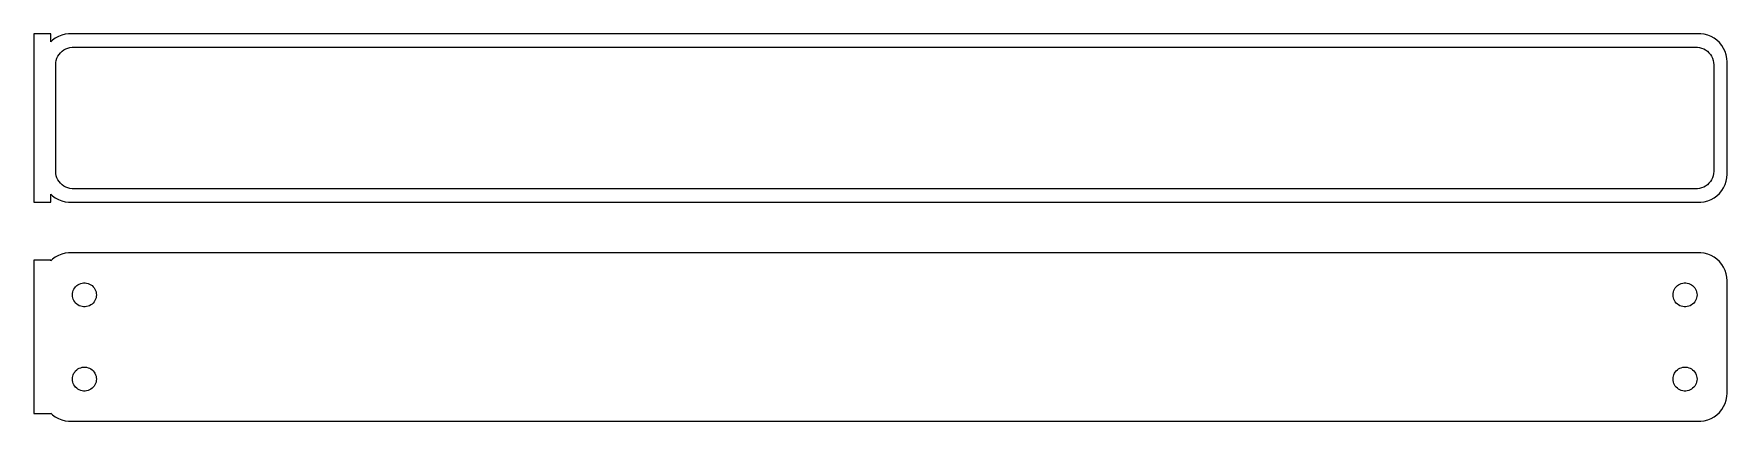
# Model space of a CAD drawing. Header units: metres. Extents: x -152 to 150, y 63 to 132.
import ezdxf

# ---------------------------------------------------------------- set-up
doc = ezdxf.new("R2010")
doc.units = ezdxf.units.M

msp = doc.modelspace()

# ---------------------------------------------------------------- linework, layer by layer
for p, q in [((-148.5, 131.979), (-151.5, 131.979)), ((-151.5, 131.979), (-151.5, 102.021)), ((-148.5, 130.559), (-148.5, 131.979)), ((-148.187, 130.853), (-148.5, 130.559)), ((-147.679, 131.222), (-148.187, 130.853)), ((-147.129, 131.524), (-147.679, 131.222)), ((-146.545, 131.755), (-147.129, 131.524)), ((-145.937, 131.911), (-146.545, 131.755)), ((-145.314, 131.99), (-145.937, 131.911)), ((145.314, 131.99), (-145.314, 131.99)), ((145.937, 131.911), (145.314, 131.99)), ((146.545, 131.755), (145.937, 131.911)), ((147.129, 131.524), (146.545, 131.755)), ((147.679, 131.222), (147.129, 131.524)), ((148.187, 130.853), (147.679, 131.222)), ((148.645, 130.423), (148.187, 130.853)), ((149.045, 129.939), (148.645, 130.423)), ((149.382, 129.409), (149.045, 129.939)), ((-147.613, 126.5), (-147.588, 126.89)), ((-147.588, 126.89), (-147.515, 127.274)), ((-147.515, 127.274), (-147.394, 127.646)), ((-147.394, 127.646), (-147.228, 128)), ((-147.228, 128), (-147.018, 128.33)), ((-147.018, 128.33), (-146.769, 128.631)), ((-146.769, 128.631), (-146.484, 128.899)), ((-146.484, 128.899), (-146.168, 129.128)), ((-146.168, 129.128), (-145.825, 129.317)), ((-145.825, 129.317), (-145.462, 129.461)), ((-145.462, 129.461), (-145.083, 129.558)), ((-145.083, 129.558), (-144.695, 129.607)), ((-144.695, 129.607), (144.695, 129.607)), ((144.695, 129.607), (145.083, 129.558)), ((145.083, 129.558), (145.462, 129.461)), ((145.462, 129.461), (145.825, 129.317)), ((145.825, 129.317), (146.168, 129.128)), ((146.168, 129.128), (146.484, 128.899)), ((146.484, 128.899), (146.769, 128.631)), ((146.769, 128.631), (147.018, 128.33)), ((147.018, 128.33), (147.228, 128)), ((147.228, 128), (147.394, 127.646)), ((147.394, 127.646), (147.515, 127.274)), ((147.515, 127.274), (147.588, 126.89)), ((147.588, 126.89), (147.613, 126.5)), ((149.649, 128.841), (149.382, 129.409)), ((149.843, 128.243), (149.649, 128.841)), ((149.961, 127.627), (149.843, 128.243)), ((150, 127), (149.961, 127.627)), ((150, 107), (150, 127)), ((-147.613, 107.5), (-147.613, 126.5)), ((147.613, 126.5), (147.613, 107.5)), ((-147.588, 107.11), (-147.613, 107.5)), ((-147.515, 106.726), (-147.588, 107.11)), ((-147.394, 106.354), (-147.515, 106.726)), ((-147.228, 106), (-147.394, 106.354)), ((-147.018, 105.67), (-147.228, 106)), ((-146.769, 105.369), (-147.018, 105.67)), ((147.018, 105.67), (146.769, 105.369)), ((147.228, 106), (147.018, 105.67)), ((147.394, 106.354), (147.228, 106)), ((147.515, 106.726), (147.394, 106.354)), ((147.588, 107.11), (147.515, 106.726)), ((147.613, 107.5), (147.588, 107.11)), ((149.649, 105.159), (149.843, 105.757)), ((149.843, 105.757), (149.961, 106.373)), ((149.961, 106.373), (150, 107)), ((-148.5, 102.021), (-148.5, 103.441)), ((-148.5, 103.441), (-148.187, 103.147)), ((-148.187, 103.147), (-147.679, 102.778)), ((-147.679, 102.778), (-147.129, 102.476)), ((-146.484, 105.101), (-146.769, 105.369)), ((-146.168, 104.872), (-146.484, 105.101)), ((-145.825, 104.683), (-146.168, 104.872)), ((-145.462, 104.539), (-145.825, 104.683)), ((-145.083, 104.442), (-145.462, 104.539)), ((-144.695, 104.393), (-145.083, 104.442)), ((144.695, 104.393), (-144.695, 104.393)), ((145.083, 104.442), (144.695, 104.393)), ((145.462, 104.539), (145.083, 104.442)), ((145.825, 104.683), (145.462, 104.539)), ((146.168, 104.872), (145.825, 104.683)), ((146.484, 105.101), (146.168, 104.872)), ((146.769, 105.369), (146.484, 105.101)), ((147.129, 102.476), (147.679, 102.778)), ((147.679, 102.778), (148.187, 103.147)), ((148.187, 103.147), (148.645, 103.577)), ((148.645, 103.577), (149.045, 104.061)), ((149.045, 104.061), (149.382, 104.591)), ((149.382, 104.591), (149.649, 105.159)), ((-151.5, 102.021), (-148.5, 102.021)), ((-147.129, 102.476), (-146.545, 102.245)), ((-146.545, 102.245), (-145.937, 102.089)), ((-145.937, 102.089), (-145.314, 102.01)), ((-145.314, 102.01), (145.314, 102.01)), ((145.314, 102.01), (145.937, 102.089)), ((145.937, 102.089), (146.545, 102.245)), ((146.545, 102.245), (147.129, 102.476)), ((-148.5, 91.6526), (-151.5, 91.6526)), ((-151.5, 91.6526), (-151.5, 64.3474)), ((-148.187, 91.8526), (-148.5, 91.5587)), ((-148.5, 91.5587), (-148.5, 91.6526)), ((-147.679, 92.2216), (-148.187, 91.8526)), ((-147.129, 92.5241), (-147.679, 92.2216)), ((-146.545, 92.7553), (-147.129, 92.5241)), ((-145.937, 92.9114), (-146.545, 92.7553)), ((-145.314, 92.9901), (-145.937, 92.9114)), ((145.314, 92.9901), (-145.314, 92.9901)), ((145.937, 92.9114), (145.314, 92.9901)), ((146.545, 92.7553), (145.937, 92.9114)), ((147.129, 92.5241), (146.545, 92.7553)), ((147.679, 92.2216), (147.129, 92.5241)), ((148.187, 91.8526), (147.679, 92.2216)), ((148.645, 91.4227), (148.187, 91.8526)), ((149.045, 90.9389), (148.645, 91.4227)), ((149.382, 90.4088), (149.045, 90.9389)), ((-143.409, 87.4321), (-143.16, 87.5308)), ((-143.16, 87.5308), (-142.9, 87.5975)), ((-142.9, 87.5975), (-142.634, 87.6311)), ((-142.634, 87.6311), (-142.366, 87.6311)), ((-142.366, 87.6311), (-142.1, 87.5975)), ((-142.1, 87.5975), (-141.84, 87.5308)), ((-141.84, 87.5308), (-141.591, 87.4321)), ((141.591, 87.4321), (141.84, 87.5308)), ((141.84, 87.5308), (142.1, 87.5975)), ((142.1, 87.5975), (142.366, 87.6311)), ((142.366, 87.6311), (142.634, 87.6311)), ((142.634, 87.6311), (142.9, 87.5975)), ((142.9, 87.5975), (143.16, 87.5308)), ((143.16, 87.5308), (143.409, 87.4321)), ((149.649, 89.8406), (149.382, 90.4088)), ((149.843, 89.2434), (149.649, 89.8406)), ((149.961, 88.6267), (149.843, 89.2434)), ((150, 88), (149.961, 88.6267)), ((150, 68), (150, 88)), ((-144.635, 85.5), (-144.618, 85.7676)), ((-144.618, 85.2324), (-144.635, 85.5)), ((-144.618, 85.7676), (-144.568, 86.031)), ((-144.568, 84.969), (-144.618, 85.2324)), ((-144.568, 86.031), (-144.485, 86.286)), ((-144.485, 84.7139), (-144.568, 84.969)), ((-144.485, 86.286), (-144.371, 86.5287)), ((-144.371, 84.4713), (-144.485, 84.7139)), ((-144.371, 86.5287), (-144.227, 86.7551)), ((-144.227, 84.2449), (-144.371, 84.4713)), ((-144.227, 86.7551), (-144.057, 86.9617)), ((-144.057, 86.9617), (-143.861, 87.1453)), ((-143.861, 87.1453), (-143.644, 87.3029)), ((-143.644, 87.3029), (-143.409, 87.4321)), ((-141.591, 87.4321), (-141.356, 87.3029)), ((-141.356, 87.3029), (-141.139, 87.1453)), ((-141.139, 87.1453), (-140.943, 86.9617)), ((-140.943, 86.9617), (-140.773, 86.7551)), ((-140.773, 86.7551), (-140.629, 86.5287)), ((-140.629, 84.4713), (-140.773, 84.2449)), ((-140.629, 86.5287), (-140.515, 86.286)), ((-140.515, 84.7139), (-140.629, 84.4713)), ((-140.515, 86.286), (-140.432, 86.031)), ((-140.432, 84.969), (-140.515, 84.7139)), ((-140.432, 86.031), (-140.382, 85.7676)), ((-140.382, 85.2324), (-140.432, 84.969)), ((-140.382, 85.7676), (-140.365, 85.5)), ((-140.365, 85.5), (-140.382, 85.2324)), ((140.365, 85.5), (140.382, 85.7676)), ((140.382, 85.2324), (140.365, 85.5)), ((140.382, 85.7676), (140.432, 86.031)), ((140.432, 84.969), (140.382, 85.2324)), ((140.432, 86.031), (140.515, 86.286)), ((140.515, 84.7139), (140.432, 84.969)), ((140.515, 86.286), (140.629, 86.5287)), ((140.629, 84.4713), (140.515, 84.7139)), ((140.629, 86.5287), (140.773, 86.7551)), ((140.773, 84.2449), (140.629, 84.4713)), ((140.773, 86.7551), (140.943, 86.9617)), ((140.943, 86.9617), (141.139, 87.1453)), ((141.139, 87.1453), (141.356, 87.3029)), ((141.356, 87.3029), (141.591, 87.4321)), ((143.409, 87.4321), (143.644, 87.3029)), ((143.644, 87.3029), (143.861, 87.1453)), ((143.861, 87.1453), (144.057, 86.9617)), ((144.057, 86.9617), (144.227, 86.7551)), ((144.227, 86.7551), (144.371, 86.5287)), ((144.371, 84.4713), (144.227, 84.2449)), ((144.371, 86.5287), (144.485, 86.286)), ((144.485, 84.7139), (144.371, 84.4713)), ((144.485, 86.286), (144.568, 86.031)), ((144.568, 84.969), (144.485, 84.7139)), ((144.568, 86.031), (144.618, 85.7676)), ((144.618, 85.2324), (144.568, 84.969)), ((144.618, 85.7676), (144.635, 85.5)), ((144.635, 85.5), (144.618, 85.2324)), ((-144.057, 84.0383), (-144.227, 84.2449)), ((-143.861, 83.8547), (-144.057, 84.0383)), ((-143.644, 83.6971), (-143.861, 83.8547)), ((-143.409, 83.5679), (-143.644, 83.6971)), ((-143.16, 83.4692), (-143.409, 83.5679)), ((-142.9, 83.4025), (-143.16, 83.4692)), ((-142.634, 83.3689), (-142.9, 83.4025)), ((-142.366, 83.3689), (-142.634, 83.3689)), ((-142.1, 83.4025), (-142.366, 83.3689)), ((-141.84, 83.4692), (-142.1, 83.4025)), ((-141.591, 83.5679), (-141.84, 83.4692)), ((-141.356, 83.6971), (-141.591, 83.5679)), ((-141.139, 83.8547), (-141.356, 83.6971)), ((-140.943, 84.0383), (-141.139, 83.8547)), ((-140.773, 84.2449), (-140.943, 84.0383)), ((140.943, 84.0383), (140.773, 84.2449)), ((141.139, 83.8547), (140.943, 84.0383)), ((141.356, 83.6971), (141.139, 83.8547)), ((141.591, 83.5679), (141.356, 83.6971)), ((141.84, 83.4692), (141.591, 83.5679)), ((142.1, 83.4025), (141.84, 83.4692)), ((142.366, 83.3689), (142.1, 83.4025)), ((142.634, 83.3689), (142.366, 83.3689)), ((142.9, 83.4025), (142.634, 83.3689)), ((143.16, 83.4692), (142.9, 83.4025)), ((143.409, 83.5679), (143.16, 83.4692)), ((143.644, 83.6971), (143.409, 83.5679)), ((143.861, 83.8547), (143.644, 83.6971)), ((144.057, 84.0383), (143.861, 83.8547)), ((144.227, 84.2449), (144.057, 84.0383)), ((-143.644, 72.3029), (-143.409, 72.4321)), ((-143.409, 72.4321), (-143.16, 72.5308)), ((-143.16, 72.5308), (-142.9, 72.5975)), ((-142.9, 72.5975), (-142.634, 72.6311)), ((-142.634, 72.6311), (-142.366, 72.6311)), ((-142.366, 72.6311), (-142.1, 72.5975)), ((-142.1, 72.5975), (-141.84, 72.5308)), ((-141.84, 72.5308), (-141.591, 72.4321)), ((-141.591, 72.4321), (-141.356, 72.3029)), ((141.356, 72.3029), (141.591, 72.4321)), ((141.591, 72.4321), (141.84, 72.5308)), ((141.84, 72.5308), (142.1, 72.5975)), ((142.1, 72.5975), (142.366, 72.6311)), ((142.366, 72.6311), (142.634, 72.6311)), ((142.634, 72.6311), (142.9, 72.5975)), ((142.9, 72.5975), (143.16, 72.5308)), ((143.16, 72.5308), (143.409, 72.4321)), ((143.409, 72.4321), (143.644, 72.3029)), ((-144.635, 70.5), (-144.618, 70.7676)), ((-144.618, 70.2324), (-144.635, 70.5)), ((-144.618, 70.7676), (-144.568, 71.031)), ((-144.568, 69.969), (-144.618, 70.2324)), ((-144.568, 71.031), (-144.485, 71.2861)), ((-144.485, 69.714), (-144.568, 69.969)), ((-144.485, 71.2861), (-144.371, 71.5287)), ((-144.371, 69.4713), (-144.485, 69.714)), ((-144.371, 71.5287), (-144.227, 71.7551)), ((-144.227, 69.2449), (-144.371, 69.4713)), ((-144.227, 71.7551), (-144.057, 71.9617)), ((-144.057, 71.9617), (-143.861, 72.1453)), ((-143.861, 72.1453), (-143.644, 72.3029)), ((-141.356, 72.3029), (-141.139, 72.1453)), ((-141.139, 72.1453), (-140.943, 71.9617)), ((-140.943, 71.9617), (-140.773, 71.7551)), ((-140.773, 71.7551), (-140.629, 71.5287)), ((-140.629, 69.4713), (-140.773, 69.2449)), ((-140.629, 71.5287), (-140.515, 71.2861)), ((-140.515, 69.714), (-140.629, 69.4713)), ((-140.515, 71.2861), (-140.432, 71.031)), ((-140.432, 69.969), (-140.515, 69.714)), ((-140.432, 71.031), (-140.382, 70.7676)), ((-140.382, 70.2324), (-140.432, 69.969)), ((-140.382, 70.7676), (-140.365, 70.5)), ((-140.365, 70.5), (-140.382, 70.2324)), ((140.365, 70.5), (140.382, 70.7676)), ((140.382, 70.2324), (140.365, 70.5)), ((140.382, 70.7676), (140.432, 71.031)), ((140.432, 69.969), (140.382, 70.2324)), ((140.432, 71.031), (140.515, 71.2861)), ((140.515, 69.714), (140.432, 69.969)), ((140.515, 71.2861), (140.629, 71.5287)), ((140.629, 69.4713), (140.515, 69.714)), ((140.629, 71.5287), (140.773, 71.7551)), ((140.773, 69.2449), (140.629, 69.4713)), ((140.773, 71.7551), (140.943, 71.9617)), ((140.943, 71.9617), (141.139, 72.1453)), ((141.139, 72.1453), (141.356, 72.3029)), ((143.644, 72.3029), (143.861, 72.1453)), ((143.861, 72.1453), (144.057, 71.9617)), ((144.057, 71.9617), (144.227, 71.7551)), ((144.227, 71.7551), (144.371, 71.5287)), ((144.371, 69.4713), (144.227, 69.2449)), ((144.371, 71.5287), (144.485, 71.2861)), ((144.485, 69.714), (144.371, 69.4713)), ((144.485, 71.2861), (144.568, 71.031)), ((144.568, 69.969), (144.485, 69.714)), ((144.568, 71.031), (144.618, 70.7676)), ((144.618, 70.2324), (144.568, 69.969)), ((144.618, 70.7676), (144.635, 70.5)), ((144.635, 70.5), (144.618, 70.2324)), ((-144.057, 69.0383), (-144.227, 69.2449)), ((-143.861, 68.8547), (-144.057, 69.0383)), ((-143.644, 68.6971), (-143.861, 68.8547)), ((-143.409, 68.5679), (-143.644, 68.6971)), ((-143.16, 68.4692), (-143.409, 68.5679)), ((-142.9, 68.4025), (-143.16, 68.4692)), ((-142.634, 68.3689), (-142.9, 68.4025)), ((-142.366, 68.3689), (-142.634, 68.3689)), ((-142.1, 68.4025), (-142.366, 68.3689)), ((-141.84, 68.4692), (-142.1, 68.4025)), ((-141.591, 68.5679), (-141.84, 68.4692)), ((-141.356, 68.6971), (-141.591, 68.5679)), ((-141.139, 68.8547), (-141.356, 68.6971)), ((-140.943, 69.0383), (-141.139, 68.8547)), ((-140.773, 69.2449), (-140.943, 69.0383)), ((140.943, 69.0383), (140.773, 69.2449)), ((141.139, 68.8547), (140.943, 69.0383)), ((141.356, 68.6971), (141.139, 68.8547)), ((141.591, 68.5679), (141.356, 68.6971)), ((141.84, 68.4692), (141.591, 68.5679)), ((142.1, 68.4025), (141.84, 68.4692)), ((142.366, 68.3689), (142.1, 68.4025)), ((142.634, 68.3689), (142.366, 68.3689)), ((142.9, 68.4025), (142.634, 68.3689)), ((143.16, 68.4692), (142.9, 68.4025)), ((143.409, 68.5679), (143.16, 68.4692)), ((143.644, 68.6971), (143.409, 68.5679)), ((143.861, 68.8547), (143.644, 68.6971)), ((144.057, 69.0383), (143.861, 68.8547)), ((144.227, 69.2449), (144.057, 69.0383)), ((149.649, 66.1594), (149.843, 66.7566)), ((149.843, 66.7566), (149.961, 67.3733)), ((149.961, 67.3733), (150, 68)), ((-151.5, 64.3474), (-148.5, 64.3474)), ((-148.5, 64.3474), (-148.5, 64.4413)), ((-148.5, 64.4413), (-148.187, 64.1474)), ((-148.187, 64.1474), (-147.679, 63.7784)), ((-147.679, 63.7784), (-147.129, 63.4759)), ((-147.129, 63.4759), (-146.545, 63.2447)), ((146.545, 63.2447), (147.129, 63.4759)), ((147.129, 63.4759), (147.679, 63.7784)), ((147.679, 63.7784), (148.187, 64.1474)), ((148.187, 64.1474), (148.645, 64.5773)), ((148.645, 64.5773), (149.045, 65.0611)), ((149.045, 65.0611), (149.382, 65.5912)), ((149.382, 65.5912), (149.649, 66.1594)), ((-146.545, 63.2447), (-145.937, 63.0886)), ((-145.937, 63.0886), (-145.314, 63.0099)), ((-145.314, 63.0099), (145.314, 63.0099)), ((145.314, 63.0099), (145.937, 63.0886)), ((145.937, 63.0886), (146.545, 63.2447))]:
    msp.add_line(p, q)

doc.saveas('drawing.dxf')
